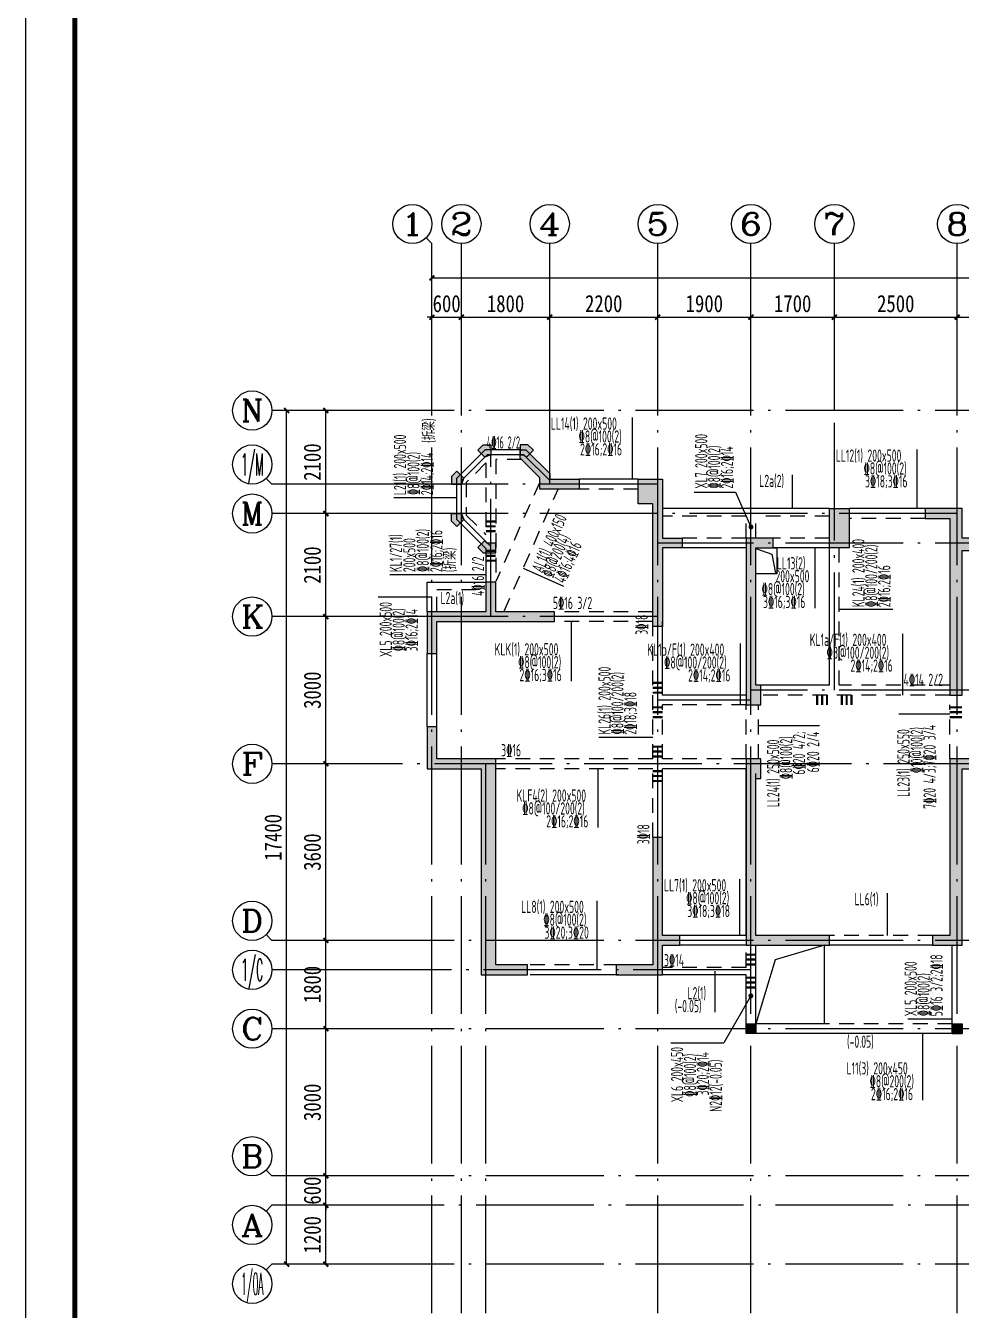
# Model space of a CAD drawing. Extents: x -144902 to 588294, y -160863 to 65494.
# Drawn here: x 243076 to 262138, y -67758 to -41573 of the extents above; entities that cross this region are included whole.
import ezdxf
from ezdxf.enums import TextEntityAlignment as Align

# ---------------------------------------------------------------- set-up
doc = ezdxf.new("R2010")
doc.units = 0
doc.header["$LTSCALE"] = 100
doc.linetypes.add('3', pattern=[5, 3, -2])
doc.linetypes.add('ACAD_ISO04W100', pattern=[30.5, 24, -3, 0.5, -3])
doc.layers.get('0').update_dxf_attribs({"linetype": 'CONTINUOUS'})
doc.layers.get('Defpoints').update_dxf_attribs({"linetype": 'CONTINUOUS'})
for name, color, linetype in [('1508', 2, 'CONTINUOUS'), ('AXIS', 3, 'CONTINUOUS'), ('AXIS_TEXT', 7, 'CONTINUOUS'), ('DOTE', 253, 'ACAD_ISO04W100'), ('GZ', 7, 'CONTINUOUS'), ('HATCH', 254, 'CONTINUOUS'), ('HIDE_BEAMDIMLOCAL', 7, 'CONTINUOUS'), ('HIDE_BEAMDIMMASS', 2, 'CONTINUOUS'), ('P排气道', 232, 'CONTINUOUS'), ('S_BEAMDIMLOCAL', 7, 'CONTINUOUS'), ('S_BEAMDIMMASS', 2, 'CONTINUOUS'), ('tk', 7, 'CONTINUOUS'), ('梁', 4, 'CONTINUOUS'), ('梁虚线', 134, '3'), ('次梁箍筋', 1, 'CONTINUOUS'), ('砼墙', 3, 'CONTINUOUS'), ('门', 174, 'CONTINUOUS'), ('门虚线', 174, '3'), ('零厚板', 7, 'CONTINUOUS')]:
    doc.layers.add(name, color=color, linetype=linetype)
doc.styles.add('_HZTXT', font='complex.shx', dxfattribs={"width": 0.7, "bigfont": 'tssdchn.shx'})
doc.styles.add('COMPLEX', font='COMPLEX')
doc.styles.add('DIM_FONT', font='SIMHEI.TTF', dxfattribs={"width": 0.8})
doc.styles.get("Standard").update_dxf_attribs({"font": 'tssdeng.shx', "width": 0.7, "bigfont": 'tssdchn.shx'})
doc.dimstyles.new('_TCH_ARCH&&100', dxfattribs={"dimtxt": 350, "dimasz": 100, "dimexe": 250, "dimexo": 300, "dimgap": 100, "dimtad": 1, "dimdec": 0, "dimzin": 0, "dimdsep": 46, "dimtxsty": 'DIM_FONT', "dimblk": 'ARCHTICK', "dimcen": 0.09, "dimclrt": 7, "dimazin": 2, "dimtfac": 1, "dimtdec": 0, "dimtix": 1, "dimtmove": 2, "dimatfit": 3, "dimfxl": 1, "dimtolj": 1, "dimtzin": 0, "dimarcsym": 0})

# ---------------------------------------------------------------- blocks, each defined once
blk = doc.blocks.new('A1tk')
at = {"layer": 'tk', "color": 5}
blk.add_lwpolyline([(0, 0), (0, 59400), (84100, 59400), (84100, 0)], close=True, dxfattribs=at)
at = {"layer": 'tk', "const_width": 100}
blk.add_lwpolyline([(2500, 1000), (83100, 1000), (83100, 58400), (2500, 58400)], close=True, dxfattribs=at)
blk = doc.blocks.new('2012120710010639')
at = {"layer": 'P排气道', "linetype": 'ByBlock'}
blk.add_lwpolyline([(400, 5400), (400, 5900), (0, 5900), (0, 5400)], close=True, dxfattribs=at)
blk.add_lwpolyline([(400, 5900), (77, 5789), (0, 5400)], dxfattribs=at)
at = {"layer": 'P排气道', "linetype": 'ByBlock', "elevation": 0}
for points in [[(27585, 5385), (27585, 5915), (27155, 5915), (27155, 5385)], [(9485, 1065), (9085, 1065), (9085, 1415), (9485, 1415)], [(18285, 1065), (18685, 1065), (18685, 1415), (18285, 1415)], [(13770, 500), (13770, 0), (13370, 0), (13370, 500)], [(14000, 500), (14000, 0), (14400, 0), (14400, 500)]]:
    blk.add_lwpolyline(points, close=True, dxfattribs=at)
for points in [[(27585, 5900), (27262, 5789), (27185, 5400)], [(9485, 1415), (9151, 1329), (9085, 1065)], [(18685, 1415), (18351, 1329), (18285, 1065)], [(13770, 500), (13447, 389), (13370, 0)], [(14400, 500), (14077, 389), (14000, 0)]]:
    blk.add_lwpolyline(points, dxfattribs=at)
blk = doc.blocks.new('_ArchTick')
at = {"color": 0, "linetype": 'ByBlock', "const_width": 0.4}
blk.add_lwpolyline([(-0.5, -0.5), (0.5, 0.5)], dxfattribs=at)
blk = doc.blocks.new('*D1650')
at = {"layer": 'AXIS', "color": 0, "lineweight": -2}
for p, q in [((2761, 5875), (1650, 5875)), ((1900, 4675), (1900, 5875)), ((2761, 4675), (1650, 4675))]:
    blk.add_line(p, q, dxfattribs=at)
at = {"layer": 'Defpoints', "color": 0}
for p in [(1900, 5875), (3061, 5875), (3061, 4675)]:
    blk.add_point(p, dxfattribs=at)
at = {"layer": 'AXIS', "color": 0, "lineweight": -2, "xscale": 100, "yscale": 100, "zscale": 100}
for p, rotation in [((1900, 5875), 90), ((1900, 4675), 270)]:
    blk.add_blockref('_ArchTick', p, dxfattribs=dict(at, rotation=rotation))
at = {"layer": 'AXIS', "color": 7, "insert": (1625, 5275), "char_height": 350, "attachment_point": 5, "rotation": 90, "style": 'DIM_FONT'}
blk.add_mtext('\\A1;1200', dxfattribs=at)
blk = doc.blocks.new('*D1651')
at = {"layer": 'AXIS', "color": 0, "lineweight": -2}
for p, q in [((1900, 6475), (1900, 6575)), ((2761, 6475), (1650, 6475)), ((1900, 5875), (1900, 6475)), ((2761, 5875), (1650, 5875)), ((1900, 5875), (1900, 5775))]:
    blk.add_line(p, q, dxfattribs=at)
at = {"layer": 'Defpoints', "color": 0}
for p in [(1900, 6475), (3061, 6475), (3061, 5875)]:
    blk.add_point(p, dxfattribs=at)
at = {"layer": 'AXIS', "color": 0, "lineweight": -2, "xscale": 100, "yscale": 100, "zscale": 100}
for p, rotation in [((1900, 6475), 270), ((1900, 5875), 90)]:
    blk.add_blockref('_ArchTick', p, dxfattribs=dict(at, rotation=rotation))
at = {"layer": 'AXIS', "color": 7, "insert": (1625, 6175), "char_height": 350, "attachment_point": 5, "rotation": 90, "style": 'DIM_FONT'}
blk.add_mtext('\\A1;600', dxfattribs=at)
blk = doc.blocks.new('*D1652')
at = {"layer": 'AXIS', "color": 0, "lineweight": -2}
for p, q in [((2761, 9475), (1650, 9475)), ((1900, 6475), (1900, 9475)), ((2761, 6475), (1650, 6475))]:
    blk.add_line(p, q, dxfattribs=at)
at = {"layer": 'Defpoints', "color": 0}
for p in [(1900, 9475), (3061, 9475), (3061, 6475)]:
    blk.add_point(p, dxfattribs=at)
at = {"layer": 'AXIS', "color": 0, "lineweight": -2, "xscale": 100, "yscale": 100, "zscale": 100}
for p, rotation in [((1900, 9475), 90), ((1900, 6475), 270)]:
    blk.add_blockref('_ArchTick', p, dxfattribs=dict(at, rotation=rotation))
at = {"layer": 'AXIS', "color": 7, "insert": (1625, 7975), "char_height": 350, "attachment_point": 5, "rotation": 90, "style": 'DIM_FONT'}
blk.add_mtext('\\A1;3000', dxfattribs=at)
blk = doc.blocks.new('*D1653')
at = {"layer": 'AXIS', "color": 0, "lineweight": -2}
for p, q in [((2761, 11275), (1650, 11275)), ((1900, 9475), (1900, 11275)), ((2761, 9475), (1650, 9475))]:
    blk.add_line(p, q, dxfattribs=at)
at = {"layer": 'Defpoints', "color": 0}
for p in [(1900, 11275), (3061, 11275), (3061, 9475)]:
    blk.add_point(p, dxfattribs=at)
at = {"layer": 'AXIS', "color": 0, "lineweight": -2, "xscale": 100, "yscale": 100, "zscale": 100}
for p, rotation in [((1900, 11275), 90), ((1900, 9475), 270)]:
    blk.add_blockref('_ArchTick', p, dxfattribs=dict(at, rotation=rotation))
at = {"layer": 'AXIS', "color": 7, "insert": (1625, 10375), "char_height": 350, "attachment_point": 5, "rotation": 90, "style": 'DIM_FONT'}
blk.add_mtext('\\A1;1800', dxfattribs=at)
blk = doc.blocks.new('*D1654')
at = {"layer": 'AXIS', "color": 0, "lineweight": -2}
for p, q in [((2761, 14875), (1650, 14875)), ((1900, 11275), (1900, 14875)), ((2761, 11275), (1650, 11275))]:
    blk.add_line(p, q, dxfattribs=at)
at = {"layer": 'Defpoints', "color": 0}
for p in [(1900, 14875), (3061, 14875), (3061, 11275)]:
    blk.add_point(p, dxfattribs=at)
at = {"layer": 'AXIS', "color": 0, "lineweight": -2, "xscale": 100, "yscale": 100, "zscale": 100}
for p, rotation in [((1900, 14875), 90), ((1900, 11275), 270)]:
    blk.add_blockref('_ArchTick', p, dxfattribs=dict(at, rotation=rotation))
at = {"layer": 'AXIS', "color": 7, "insert": (1625, 13075), "char_height": 350, "attachment_point": 5, "rotation": 90, "style": 'DIM_FONT'}
blk.add_mtext('\\A1;3600', dxfattribs=at)
blk = doc.blocks.new('*D1655')
at = {"layer": 'AXIS', "color": 0, "lineweight": -2}
for p, q in [((2761, 17875), (1650, 17875)), ((1900, 14875), (1900, 17875)), ((2761, 14875), (1650, 14875))]:
    blk.add_line(p, q, dxfattribs=at)
at = {"layer": 'Defpoints', "color": 0}
for p in [(1900, 17875), (3061, 17875), (3061, 14875)]:
    blk.add_point(p, dxfattribs=at)
at = {"layer": 'AXIS', "color": 0, "lineweight": -2, "xscale": 100, "yscale": 100, "zscale": 100}
for p, rotation in [((1900, 17875), 90), ((1900, 14875), 270)]:
    blk.add_blockref('_ArchTick', p, dxfattribs=dict(at, rotation=rotation))
at = {"layer": 'AXIS', "color": 7, "insert": (1625, 16375), "char_height": 350, "attachment_point": 5, "rotation": 90, "style": 'DIM_FONT'}
blk.add_mtext('\\A1;3000', dxfattribs=at)
blk = doc.blocks.new('*D1656')
at = {"layer": 'AXIS', "color": 0, "lineweight": -2}
for p, q in [((2761, 19975), (1650, 19975)), ((1900, 17875), (1900, 19975)), ((2761, 17875), (1650, 17875))]:
    blk.add_line(p, q, dxfattribs=at)
at = {"layer": 'Defpoints', "color": 0}
for p in [(1900, 19975), (3061, 19975), (3061, 17875)]:
    blk.add_point(p, dxfattribs=at)
at = {"layer": 'AXIS', "color": 0, "lineweight": -2, "xscale": 100, "yscale": 100, "zscale": 100}
for p, rotation in [((1900, 19975), 90), ((1900, 17875), 270)]:
    blk.add_blockref('_ArchTick', p, dxfattribs=dict(at, rotation=rotation))
at = {"layer": 'AXIS', "color": 7, "insert": (1625, 18925), "char_height": 350, "attachment_point": 5, "rotation": 90, "style": 'DIM_FONT'}
blk.add_mtext('\\A1;2100', dxfattribs=at)
blk = doc.blocks.new('*D1657')
at = {"layer": 'AXIS', "color": 0, "lineweight": -2}
for p, q in [((2761, 22075), (1650, 22075)), ((1900, 19975), (1900, 22075)), ((2761, 19975), (1650, 19975))]:
    blk.add_line(p, q, dxfattribs=at)
at = {"layer": 'Defpoints', "color": 0}
for p in [(1900, 22075), (3061, 22075), (3061, 19975)]:
    blk.add_point(p, dxfattribs=at)
at = {"layer": 'AXIS', "color": 0, "lineweight": -2, "xscale": 100, "yscale": 100, "zscale": 100}
for p, rotation in [((1900, 22075), 90), ((1900, 19975), 270)]:
    blk.add_blockref('_ArchTick', p, dxfattribs=dict(at, rotation=rotation))
at = {"layer": 'AXIS', "color": 7, "insert": (1625, 21025), "char_height": 350, "attachment_point": 5, "rotation": 90, "style": 'DIM_FONT'}
blk.add_mtext('\\A1;2100', dxfattribs=at)
blk = doc.blocks.new('*D1658')
at = {"layer": 'AXIS', "color": 0, "lineweight": -2}
for p, q in [((2761, 22075), (850, 22075)), ((1100, 4675), (1100, 22075)), ((2761, 4675), (850, 4675))]:
    blk.add_line(p, q, dxfattribs=at)
at = {"layer": 'Defpoints', "color": 0}
for p in [(1100, 22075), (3061, 22075, 0), (3061, 4675)]:
    blk.add_point(p, dxfattribs=at)
at = {"layer": 'AXIS', "color": 0, "lineweight": -2, "xscale": 100, "yscale": 100, "zscale": 100}
for p, rotation in [((1100, 22075), 90), ((1100, 4675), 270)]:
    blk.add_blockref('_ArchTick', p, dxfattribs=dict(at, rotation=rotation))
at = {"layer": 'AXIS', "color": 7, "insert": (825, 13375), "char_height": 350, "attachment_point": 5, "rotation": 90, "style": 'DIM_FONT'}
blk.add_mtext('\\A1;17400', dxfattribs=at)
blk = doc.blocks.new('*D1679')
at = {"layer": 'AXIS', "color": 0, "lineweight": -2}
for p, q in [((14761, 22375), (14761, 24228)), ((17761, 22375), (17761, 24228)), ((14761, 23978), (17761, 23978))]:
    blk.add_line(p, q, dxfattribs=at)
at = {"layer": 'Defpoints', "color": 0}
for p in [(17761, 23978), (14761, 22075), (17761, 22075)]:
    blk.add_point(p, dxfattribs=at)
at = {"layer": 'AXIS', "color": 0, "lineweight": -2, "xscale": 100, "yscale": 100, "zscale": 100, "rotation": 180}
blk.add_blockref('_ArchTick', (14761, 23978), dxfattribs=at)
at = {"layer": 'AXIS', "color": 0, "lineweight": -2, "xscale": 100, "yscale": 100, "zscale": 100}
blk.add_blockref('_ArchTick', (17761, 23978), dxfattribs=at)
at = {"layer": 'AXIS', "color": 7, "insert": (16261, 24253), "char_height": 350, "attachment_point": 5, "style": 'DIM_FONT'}
blk.add_mtext('\\A1;3000', dxfattribs=at)
blk = doc.blocks.new('*D1680')
at = {"layer": 'AXIS', "color": 0, "lineweight": -2}
for p, q in [((12261, 22375), (12261, 24228)), ((14761, 22375), (14761, 24228)), ((12261, 23978), (14761, 23978))]:
    blk.add_line(p, q, dxfattribs=at)
at = {"layer": 'Defpoints', "color": 0}
for p in [(14761, 23978), (12261, 22075), (14761, 22075)]:
    blk.add_point(p, dxfattribs=at)
at = {"layer": 'AXIS', "color": 0, "lineweight": -2, "xscale": 100, "yscale": 100, "zscale": 100, "rotation": 180}
blk.add_blockref('_ArchTick', (12261, 23978), dxfattribs=at)
at = {"layer": 'AXIS', "color": 0, "lineweight": -2, "xscale": 100, "yscale": 100, "zscale": 100}
blk.add_blockref('_ArchTick', (14761, 23978), dxfattribs=at)
at = {"layer": 'AXIS', "color": 7, "insert": (13511, 24253), "char_height": 350, "attachment_point": 5, "style": 'DIM_FONT'}
blk.add_mtext('\\A1;2500', dxfattribs=at)
blk = doc.blocks.new('*D1681')
at = {"layer": 'AXIS', "color": 0, "lineweight": -2}
for p, q in [((10561, 22375), (10561, 24228)), ((12261, 22375), (12261, 24228)), ((10561, 23978), (12261, 23978))]:
    blk.add_line(p, q, dxfattribs=at)
at = {"layer": 'Defpoints', "color": 0}
for p in [(12261, 23978), (10561, 22075), (12261, 22075)]:
    blk.add_point(p, dxfattribs=at)
at = {"layer": 'AXIS', "color": 0, "lineweight": -2, "xscale": 100, "yscale": 100, "zscale": 100, "rotation": 180}
blk.add_blockref('_ArchTick', (10561, 23978), dxfattribs=at)
at = {"layer": 'AXIS', "color": 0, "lineweight": -2, "xscale": 100, "yscale": 100, "zscale": 100}
blk.add_blockref('_ArchTick', (12261, 23978), dxfattribs=at)
at = {"layer": 'AXIS', "color": 7, "insert": (11411, 24253), "char_height": 350, "attachment_point": 5, "style": 'DIM_FONT'}
blk.add_mtext('\\A1;1700', dxfattribs=at)
blk = doc.blocks.new('*D1682')
at = {"layer": 'AXIS', "color": 0, "lineweight": -2}
for p, q in [((8661, 22375), (8661, 24228)), ((10561, 22375), (10561, 24228)), ((8661, 23978), (10561, 23978))]:
    blk.add_line(p, q, dxfattribs=at)
at = {"layer": 'Defpoints', "color": 0}
for p in [(10561, 23978), (8661, 22075), (10561, 22075)]:
    blk.add_point(p, dxfattribs=at)
at = {"layer": 'AXIS', "color": 0, "lineweight": -2, "xscale": 100, "yscale": 100, "zscale": 100, "rotation": 180}
blk.add_blockref('_ArchTick', (8661, 23978), dxfattribs=at)
at = {"layer": 'AXIS', "color": 0, "lineweight": -2, "xscale": 100, "yscale": 100, "zscale": 100}
blk.add_blockref('_ArchTick', (10561, 23978), dxfattribs=at)
at = {"layer": 'AXIS', "color": 7, "insert": (9611, 24253), "char_height": 350, "attachment_point": 5, "style": 'DIM_FONT'}
blk.add_mtext('\\A1;1900', dxfattribs=at)
blk = doc.blocks.new('*D1683')
at = {"layer": 'AXIS', "color": 0, "lineweight": -2}
for p, q in [((6461, 22375), (6461, 24228)), ((8661, 22375), (8661, 24228)), ((6461, 23978), (8661, 23978))]:
    blk.add_line(p, q, dxfattribs=at)
at = {"layer": 'Defpoints', "color": 0}
for p in [(8661, 23978), (6461, 22075), (8661, 22075)]:
    blk.add_point(p, dxfattribs=at)
at = {"layer": 'AXIS', "color": 0, "lineweight": -2, "xscale": 100, "yscale": 100, "zscale": 100, "rotation": 180}
blk.add_blockref('_ArchTick', (6461, 23978), dxfattribs=at)
at = {"layer": 'AXIS', "color": 0, "lineweight": -2, "xscale": 100, "yscale": 100, "zscale": 100}
blk.add_blockref('_ArchTick', (8661, 23978), dxfattribs=at)
at = {"layer": 'AXIS', "color": 7, "insert": (7561, 24253), "char_height": 350, "attachment_point": 5, "style": 'DIM_FONT'}
blk.add_mtext('\\A1;2200', dxfattribs=at)
blk = doc.blocks.new('*D1684')
at = {"layer": 'AXIS', "color": 0, "lineweight": -2}
for p, q in [((4661, 22375), (4661, 24228)), ((6461, 22375), (6461, 24228)), ((4661, 23978), (6461, 23978))]:
    blk.add_line(p, q, dxfattribs=at)
at = {"layer": 'Defpoints', "color": 0}
for p in [(6461, 23978), (4661, 22075), (6461, 22075)]:
    blk.add_point(p, dxfattribs=at)
at = {"layer": 'AXIS', "color": 0, "lineweight": -2, "xscale": 100, "yscale": 100, "zscale": 100, "rotation": 180}
blk.add_blockref('_ArchTick', (4661, 23978), dxfattribs=at)
at = {"layer": 'AXIS', "color": 0, "lineweight": -2, "xscale": 100, "yscale": 100, "zscale": 100}
blk.add_blockref('_ArchTick', (6461, 23978), dxfattribs=at)
at = {"layer": 'AXIS', "color": 7, "insert": (5561, 24253), "char_height": 350, "attachment_point": 5, "style": 'DIM_FONT'}
blk.add_mtext('\\A1;1800', dxfattribs=at)
blk = doc.blocks.new('*D1685')
at = {"layer": 'AXIS', "color": 0, "lineweight": -2}
for p, q in [((4061, 22375), (4061, 24228)), ((4661, 22375), (4661, 24228)), ((4061, 23978), (3961, 23978)), ((4061, 23978), (4661, 23978)), ((4661, 23978), (4761, 23978))]:
    blk.add_line(p, q, dxfattribs=at)
at = {"layer": 'Defpoints', "color": 0}
for p in [(4661, 23978), (4061, 22075), (4661, 22075)]:
    blk.add_point(p, dxfattribs=at)
at = {"layer": 'AXIS', "color": 0, "lineweight": -2, "xscale": 100, "yscale": 100, "zscale": 100}
blk.add_blockref('_ArchTick', (4061, 23978), dxfattribs=at)
at = {"layer": 'AXIS', "color": 0, "lineweight": -2, "xscale": 100, "yscale": 100, "zscale": 100, "rotation": 180}
blk.add_blockref('_ArchTick', (4661, 23978), dxfattribs=at)
at = {"layer": 'AXIS', "color": 7, "insert": (4361, 24253), "char_height": 350, "attachment_point": 5, "style": 'DIM_FONT'}
blk.add_mtext('\\A1;600', dxfattribs=at)
blk = doc.blocks.new('*D1686')
at = {"layer": 'AXIS', "color": 0, "lineweight": -2}
for p, q in [((4061, 22375), (4061, 25028)), ((43161, 22375), (43161, 25028)), ((4061, 24778), (43161, 24778))]:
    blk.add_line(p, q, dxfattribs=at)
at = {"layer": 'Defpoints', "color": 0}
for p in [(43161, 24778), (4061, 22075), (43161, 22075)]:
    blk.add_point(p, dxfattribs=at)
at = {"layer": 'AXIS', "color": 0, "lineweight": -2, "xscale": 100, "yscale": 100, "zscale": 100, "rotation": 180}
blk.add_blockref('_ArchTick', (4061, 24778), dxfattribs=at)
at = {"layer": 'AXIS', "color": 0, "lineweight": -2, "xscale": 100, "yscale": 100, "zscale": 100}
blk.add_blockref('_ArchTick', (43161, 24778), dxfattribs=at)
at = {"layer": 'AXIS', "color": 7, "insert": (23611, 25053), "char_height": 350, "attachment_point": 5, "style": 'DIM_FONT'}
blk.add_mtext('\\A1;39100', dxfattribs=at)
blk = doc.blocks.new('_AXISO')
blk.add_circle((0, 0), 0.5)
at = {"layer": 'AXIS_TEXT', "style": 'COMPLEX', "width": 1.041667}
blk.add_attdef('A', text='', height=0.56, dxfattribs=at).set_placement((-0.25, -0.28), (0.25, -0.28), align=Align.FIT)
blk = doc.blocks.new('2012122714531000')
at = {"layer": 'HATCH'}
blk.add_hatch(color=256, dxfattribs=at).paths.add_polyline_path([(0, 200), (200, 200), (200, 0), (0, 0)])
at = {"layer": 'GZ'}
blk.add_lwpolyline([(0, 200), (200, 200), (200, 0), (0, 0)], close=True, dxfattribs=at)
blk = doc.blocks.new('2012122621245179')
at = {"layer": 'GZ'}
h = blk.add_hatch(color=256, dxfattribs=at)
h.paths.add_polyline_path([(5985.8, 21123.5), (6127.3, 21265), (6017.2, 21375), (5861.6, 21375), (5861.6, 21175), (5934.4, 21175)])
h.paths.add_polyline_path([(5137.3, 21123.5), (4995.9, 21265), (5105.9, 21375), (5261.6, 21375), (5261.6, 21175), (5202.6, 21150.6)])
h.paths.add_polyline_path([(5137.3, 19426.5), (4995.9, 19285.1), (5105.9, 19175), (5361.4, 19175), (5361.4, 19375), (5188.8, 19375)])
h.paths.add_polyline_path([(4713, 19850.8), (4571.6, 19709.3), (4461.6, 19819.4), (4461.6, 19975), (4661.6, 19975), (4693.3, 19898.4)])
h.paths.add_polyline_path([(4713, 20699.3), (4571.6, 20840.7), (4461.6, 20730.7), (4461.6, 20575), (4661.6, 20575), (4687.2, 20637.2)])
at = {"layer": 'HATCH'}
for points in [[(7061.4, 20675), (7061.4, 20475), (6261.4, 20475), (6261.4, 20706.6), (5861.6, 21106.4), (5861.6, 21275), (5975.8, 21275), (6461.4, 20789.4), (6461.4, 20675)], [(8561.4, 17675), (8561.4, 20175), (8261.4, 20175), (8261.4, 20675), (8761.4, 20675), (8761.4, 19475), (9161.4, 19475), (9161.4, 19275), (8761.4, 19275), (8761.4, 17675)], [(12161.4, 20075.2), (12561.4, 20075.2), (12561.4, 19275.2), (12161.4, 19275.2)], [(14111.4, 20075.2), (14111.4, 19875.2), (14611.4, 19875.2), (14611.4, 16275), (14861.4, 16275), (14861.4, 19225), (15361.4, 19225), (15361.4, 19475), (14861.4, 19475), (14861.4, 20075.2)], [(11011.4, 19275), (11011.4, 19475), (10461.4, 19475), (10461.4, 16075), (10761.4, 16075), (10761.4, 16475), (10661.4, 16475), (10661.4, 19275)], [(5161.4, 18575), (5161.4, 17975), (3961.4, 17975), (3961.4, 17125), (4161.4, 17125), (4161.4, 17775), (6561.4, 17775), (6561.4, 17975), (5361.4, 17975), (5361.4, 18575)], [(3961.4, 14775), (5061.4, 14775), (5061.4, 10575), (6011.4, 10575), (6011.4, 10775), (5361.4, 10775), (5361.4, 14975), (4161.4, 14975), (4161.4, 15625), (3961.4, 15625)], [(10461.4, 11175), (12161.4, 11175), (12161.4, 11375), (10661.4, 11375), (10661.4, 14575), (10761.4, 14575), (10761.4, 14975), (10461.4, 14975)], [(14861.4, 11175), (14861.4, 14775), (16261.4, 14775), (16261.4, 14975), (14611.4, 14975), (14611.4, 11375), (14261.4, 11375), (14261.4, 11175)], [(7811.4, 10575), (8761.4, 10575), (8761.4, 11175), (9111.4, 11175), (9111.4, 11375), (8761.4, 11375), (8761.4, 13375), (8561.4, 13375), (8561.4, 10775), (7811.4, 10775)]]:
    blk.add_hatch(color=256, dxfattribs=at).paths.add_polyline_path(points)
at = {"layer": 'AXIS'}
for p, q in [((3944.2, 25594.8, 0), (4061.4, 25477.6, 0)), ((4061.4, 22075, 0), (4061.4, 25477.6, 0)), ((4661.4, 22075, 0), (4661.4, 25477.6, 0)), ((6461.4, 22075, 0), (6461.4, 25477.6, 0)), ((8661.4, 22075, 0), (8661.4, 25477.6, 0)), ((10561.4, 22075, 0), (10561.4, 25477.6, 0)), ((12261.4, 22075, 0), (12261.4, 25477.6, 0)), ((14761.4, 22075, 0), (14761.4, 25477.6, 0)), ((3461.4, 22075, 0), (800, 22075, 0)), ((682.8, 20692.2, 0), (800, 20575, 0)), ((3461.4, 20575, 0), (800, 20575, 0)), ((3461.4, 19975, 0), (800, 19975, 0)), ((3461.4, 17875, 0), (800, 17875, 0)), ((3461.4, 14875, 0), (800, 14875, 0)), ((682.8, 11392.2, 0), (800, 11275, 0)), ((3461.4, 11275, 0), (800, 11275, 0)), ((3461.4, 10675, 0), (800, 10675, 0)), ((3461.4, 9475, 0), (800, 9475, 0)), ((682.8, 6592.2, 0), (800, 6475, 0)), ((3461.4, 6475, 0), (800, 6475, 0)), ((682.8, 5757.8, 0), (800, 5875, 0)), ((3461.4, 5875, 0), (800, 5875, 0)), ((682.8, 4557.8, 0), (800, 4675, 0)), ((3461.4, 4675, 0), (800, 4675, 0))]:
    blk.add_line(p, q, dxfattribs=at)
at = {"layer": 'DOTE'}
for p, q in [((4061.4, 3675, 0), (4061.4, 23075, 0)), ((4661.4, 3675, 0), (4661.4, 23075, 0)), ((6461.4, 20575, 0), (6461.4, 23075, 0)), ((8661.4, 3675, 0), (8661.4, 23075, 0)), ((10561.4, 3675, 0), (10561.4, 23075, 0)), ((12261.4, 16375, 0), (12261.4, 23075, 0)), ((14761.4, 3675, 0), (14761.4, 23075, 0)), ((44161.4, 22075, 0), (3061.4, 22075, 0)), ((5188.8, 21175, 0), (4661.4, 20647.6, 0)), ((5934.4, 21175, 0), (5188.8, 21175, 0)), ((5261.4, 17875, 0), (5261.4, 21175, 0)), ((5934.4, 21175, 0), (6461.4, 20648)), ((8661.4, 20575, 0), (3061.4, 20575, 0)), ((14761.4, 19975, 0), (3061.4, 19975, 0)), ((4661.4, 19902.4, 0), (5261.4, 19302.4, 0)), ((44161.4, 19375, 0), (8661.4, 19375, 0)), ((8661.4, 17875, 0), (3061.4, 17875, 0)), ((14761.4, 16375, 0), (10561.4, 16375, 0)), ((20061.4, 16375, 0), (14761.4, 16375, 0)), ((10561.4, 16175, 0), (8661.4, 16175, 0)), ((33961.4, 14875, 0), (3461.4, 14875, 0)), ((5161.4, 3675, 0), (5161.4, 14875, 0)), ((44161.4, 11275, 0), (3061.4, 11275, 0)), ((10561.4, 10675, 0), (3061.4, 10675, 0)), ((44161.4, 9475, 0), (3061.4, 9475, 0)), ((44161.4, 6475, 0), (3061.4, 6475, 0)), ((19561.4, 5875, 0), (3061.4, 5875, 0)), ((44161.4, 4675, 0), (3061.4, 4675, 0))]:
    blk.add_line(p, q, dxfattribs=at)
at = {"layer": 'GZ'}
for points in [[(5137.3, 21123.5), (4995.9, 21265), (5105.9, 21375), (5261.6, 21375), (5261.6, 21175), (5137.3, 21123.5)], [(5985.8, 21123.5), (6127.3, 21265), (6017.2, 21375), (5861.6, 21375), (5861.6, 21175), (5934.4, 21175)], [(4713, 20699.3), (4571.6, 20840.7), (4461.6, 20730.7), (4461.6, 20575), (4661.6, 20575), (4687.2, 20637.2)], [(4713, 19850.8), (4571.6, 19709.3), (4461.6, 19819.4), (4461.6, 19975), (4661.6, 19975), (4693.3, 19898.4)], [(5137.3, 19426.5), (4995.9, 19285.1), (5105.9, 19175), (5361.4, 19175), (5361.4, 19375), (5188.8, 19375)]]:
    blk.add_lwpolyline(points, close=True, dxfattribs=at)
at = {"layer": '梁'}
for p, q in [((5147.4, 21275, 0), (4561.6, 20689.2, 0)), ((5861.6, 21275, 0), (5147.4, 21275, 0)), ((4561.6, 20689.2, 0), (4561.6, 19860.8, 0)), ((8261.4, 20675), (7061.4, 20675)), ((10561.4, 20075.2), (8761.4, 20075.2)), ((12161.4, 20075.2), (10561.4, 20075.2)), ((14111.4, 20075.2), (12561.4, 20075.2)), ((4561.6, 19860.8, 0), (5161.4, 19261, 0)), ((5161.4, 19261, 0), (5161.4, 18575, 0)), ((10461.4, 19275), (9161.4, 19275)), ((12361.4, 19275), (11011.4, 19275)), ((12161.4, 16475), (12161.4, 19275)), ((3961.4, 17975), (3961.4, 18575)), ((3961.4, 18575), (5161.4, 18575)), ((8761.4, 16275), (8761.4, 17775)), ((10461.4, 16275), (8761.4, 16275)), ((12161.4, 16475), (10661.4, 16475)), ((10461.4, 14775), (8761.4, 14775)), ((8761.4, 13375), (8761.4, 14775)), ((10461.4, 11375), (10461.4, 14775)), ((10461.4, 11375), (9111.4, 11375)), ((10461.4, 11175), (9111.4, 11175)), ((14261.4, 11175), (12161.4, 11175)), ((14661.4, 9375), (14661.4, 11175)), ((7861.4, 10575), (6061.4, 10575)), ((14661.4, 9375), (14861.4, 9375))]:
    blk.add_line(p, q, dxfattribs=at)
at = {"layer": '梁', "color": 210}
for p, q in [((10661.4, 9575), (10661.4, 11175)), ((12061.4, 9575), (12061.4, 11175)), ((10461.4, 10575), (8761.4, 10575)), ((10461.4, 9375), (10461.4, 10575)), ((12061.4, 9575), (10661.4, 9575)), ((12161.4, 9375), (10461.4, 9375)), ((14661.4, 9375), (12161.4, 9375))]:
    blk.add_line(p, q, dxfattribs=at)
at = {"layer": '梁虚线'}
for p, q in [((5161.4, 21006.2, 0), (4761.6, 20606.4, 0)), ((5161.4, 21006.2, 0), (5161.4, 19543.8, 0)), ((5892.9, 21075, 0), (5361.4, 21075, 0)), ((5361.4, 21075, 0), (5361.4, 18575, 0)), ((4761.6, 20606.4, 0), (4761.6, 19943.6, 0)), ((8261.4, 20475), (7061.4, 20475)), ((4761.6, 19943.6, 0), (5161.4, 19543.8, 0)), ((10461.4, 19925.2), (8761.4, 19925.2)), ((10461.4, 19475), (10461.4, 19925.2)), ((12161.4, 19925.2), (10661.4, 19925.2)), ((10661.4, 19475), (10661.4, 19925.2)), ((14111.4, 19875.2), (12561.4, 19875.2)), ((10461.4, 19475), (9161.4, 19475)), ((12161.4, 19475), (11011.4, 19475)), ((12361.4, 16475), (12361.4, 19275)), ((4161.4, 18425), (5161.4, 18425)), ((4161.4, 17975), (4161.4, 18425)), ((8561.4, 17975), (6561.4, 17975)), ((8561.4, 17775), (6561.4, 17775)), ((8561.4, 14975), (8561.4, 17675)), ((14611.4, 16275), (10661.4, 16275)), ((14611.4, 16475), (12361.4, 16475)), ((8761.4, 14975), (8761.4, 16075)), ((10461.4, 16075), (8761.4, 16075)), ((10461.4, 14975), (10461.4, 16075)), ((10711.4, 14975), (10711.4, 16075)), ((14611.4, 14975), (14611.4, 16075)), ((8561.4, 14975), (5361.4, 14975)), ((10461.4, 14975), (8761.4, 14975)), ((8561.4, 14775), (5361.4, 14775)), ((8561.4, 13375), (8561.4, 14775)), ((10661.4, 11375), (10661.4, 14875)), ((14261.4, 11375), (12161.4, 11375)), ((7861.4, 10775), (6061.4, 10775))]:
    blk.add_line(p, q, dxfattribs=at)
at = {"layer": '梁虚线', "color": 210}
for p, q in [((10461.4, 10725), (10461.4, 11175)), ((10461.4, 10725), (8761.4, 10725)), ((14661.4, 9575), (12061.4, 9575))]:
    blk.add_line(p, q, dxfattribs=at)
at = {"layer": '砼墙'}
for points in [[(7061.4, 20675), (7061.4, 20475), (6261.4, 20475), (6261.4, 20706.6), (5861.6, 21106.4), (5861.6, 21275), (5975.8, 21275), (6461.4, 20789.4), (6461.4, 20675)], [(8561.4, 17675), (8561.4, 20175), (8261.4, 20175), (8261.4, 20675), (8761.4, 20675), (8761.4, 19475), (9161.4, 19475), (9161.4, 19275), (8761.4, 19275), (8761.4, 17675)], [(12161.4, 20075.2), (12561.4, 20075.2), (12561.4, 19275.2), (12161.4, 19275.2)], [(14111.4, 20075.2), (14111.4, 19875.2), (14611.4, 19875.2), (14611.4, 16275), (14861.4, 16275), (14861.4, 19225), (15361.4, 19225), (15361.4, 19475), (14861.4, 19475), (14861.4, 20075.2)], [(11011.4, 19275), (11011.4, 19475), (10461.4, 19475), (10461.4, 16075), (10761.4, 16075), (10761.4, 16475), (10661.4, 16475), (10661.4, 19275)], [(5161.4, 18575), (5161.4, 17975), (3961.4, 17975), (3961.4, 17125), (4161.4, 17125), (4161.4, 17775), (6561.4, 17775), (6561.4, 17975), (5361.4, 17975), (5361.4, 18575)], [(3961.4, 14775), (5061.4, 14775), (5061.4, 10575), (6011.4, 10575), (6011.4, 10775), (5361.4, 10775), (5361.4, 14975), (4161.4, 14975), (4161.4, 15625), (3961.4, 15625)], [(10461.4, 11175), (12161.4, 11175), (12161.4, 11375), (10661.4, 11375), (10661.4, 14575), (10761.4, 14575), (10761.4, 14975), (10461.4, 14975)], [(14861.4, 11175), (14861.4, 14775), (16261.4, 14775), (16261.4, 14975), (14611.4, 14975), (14611.4, 11375), (14261.4, 11375), (14261.4, 11175)], [(7811.4, 10575), (8761.4, 10575), (8761.4, 11175), (9111.4, 11175), (9111.4, 11375), (8761.4, 11375), (8761.4, 13375), (8561.4, 13375), (8561.4, 10775), (7811.4, 10775)]]:
    blk.add_lwpolyline(points, close=True, dxfattribs=at)
at = {"layer": '门'}
for p, q in [((3961.4, 15625), (3961.4, 17125)), ((4161.4, 15625), (4161.4, 17125))]:
    blk.add_line(p, q, dxfattribs=at)
at = {"layer": '门虚线'}
for p, q in [((3961.4, 15625), (3961.4, 17125)), ((4161.4, 15625), (4161.4, 17125))]:
    blk.add_line(p, q, dxfattribs=at)
at = {"layer": '零厚板'}
blk.add_lwpolyline([(12061.4, 11175), (11051.1, 10879.2), (10661.4, 9575)], dxfattribs=at)
at = {"xscale": -1}
blk.add_blockref('2012120710010639', (38246.4, 13360, 0), dxfattribs=at)
at = {"layer": 'AXIS'}
ref = blk.add_blockref('_AXISO', (3661.4, 25877.6, 0), dxfattribs=dict(at, xscale=800, yscale=800, zscale=800))
ref.add_attrib('A', '1', dxfattribs={"layer": 'AXIS_TEXT', "height": 452.5, "style": '_HZTXT', "width": 2.333333}).set_placement((3435.1, 25651.4, 0), (3887.6, 25651.4, 0), align=Align.FIT)
ref = blk.add_blockref('_AXISO', (4661.4, 25877.6, 0), dxfattribs=dict(at, xscale=800, yscale=800, zscale=800))
ref.add_attrib('A', '2', dxfattribs={"layer": 'AXIS_TEXT', "height": 452.5, "style": '_HZTXT', "width": 1.5}).set_placement((4435.1, 25651.4, 0), (4887.6, 25651.4, 0), align=Align.FIT)
ref = blk.add_blockref('_AXISO', (6461.4, 25877.6, 0), dxfattribs=dict(at, xscale=800, yscale=800, zscale=800))
ref.add_attrib('A', '4', dxfattribs={"layer": 'AXIS_TEXT', "height": 452.5, "style": '_HZTXT', "width": 1.3125}).set_placement((6235.1, 25651.4, 0), (6687.6, 25651.4, 0), align=Align.FIT)
ref = blk.add_blockref('_AXISO', (8661.4, 25877.6, 0), dxfattribs=dict(at, xscale=800, yscale=800, zscale=800))
ref.add_attrib('A', '5', dxfattribs={"layer": 'AXIS_TEXT', "height": 452.5, "style": '_HZTXT', "width": 1.5}).set_placement((8435.1, 25651.4, 0), (8887.6, 25651.4, 0), align=Align.FIT)
ref = blk.add_blockref('_AXISO', (10561.4, 25877.6, 0), dxfattribs=dict(at, xscale=800, yscale=800, zscale=800))
ref.add_attrib('A', '6', dxfattribs={"layer": 'AXIS_TEXT', "height": 452.5, "style": '_HZTXT', "width": 1.5}).set_placement((10335.1, 25651.4, 0), (10787.6, 25651.4, 0), align=Align.FIT)
ref = blk.add_blockref('_AXISO', (12261.4, 25877.6, 0), dxfattribs=dict(at, xscale=800, yscale=800, zscale=800))
ref.add_attrib('A', '7', dxfattribs={"layer": 'AXIS_TEXT', "height": 452.5, "style": '_HZTXT', "width": 1.5}).set_placement((12035.1, 25651.4, 0), (12487.6, 25651.4, 0), align=Align.FIT)
ref = blk.add_blockref('_AXISO', (14761.4, 25877.6, 0), dxfattribs=dict(at, xscale=800, yscale=800, zscale=800))
ref.add_attrib('A', '8', dxfattribs={"layer": 'AXIS_TEXT', "height": 452.5, "style": '_HZTXT', "width": 1.5}).set_placement((14535.1, 25651.4, 0), (14987.6, 25651.4, 0), align=Align.FIT)
ref = blk.add_blockref('_AXISO', (400, 22075, 0), dxfattribs=dict(at, xscale=800, yscale=800, zscale=800))
ref.add_attrib('A', 'N', dxfattribs={"layer": 'AXIS_TEXT', "height": 452.5, "style": '_HZTXT', "width": 1.105263}).set_placement((173.7, 21848.7, 0), (626.3, 21848.7, 0), align=Align.FIT)
ref = blk.add_blockref('_AXISO', (400, 20975, 0), dxfattribs=dict(at, xscale=800, yscale=800, zscale=800))
ref.add_attrib('A', '1/M', dxfattribs={"layer": 'AXIS_TEXT', "height": 452.55, "style": '_HZTXT', "width": 0.362069}).set_placement((173.7, 20748.7, 0), (626.3, 20748.7, 0), align=Align.FIT)
ref = blk.add_blockref('_AXISO', (400, 19975, 0), dxfattribs=dict(at, xscale=800, yscale=800, zscale=800))
ref.add_attrib('A', 'M', dxfattribs={"layer": 'AXIS_TEXT', "height": 452.5, "style": '_HZTXT'}).set_placement((173.7, 19748.7, 0), (626.3, 19748.7, 0), align=Align.FIT)
ref = blk.add_blockref('_AXISO', (400, 17875, 0), dxfattribs=dict(at, xscale=800, yscale=800, zscale=800))
ref.add_attrib('A', 'K', dxfattribs={"layer": 'AXIS_TEXT', "height": 452.5, "style": '_HZTXT', "width": 1.105263}).set_placement((173.7, 17648.7, 0), (626.3, 17648.7, 0), align=Align.FIT)
ref = blk.add_blockref('_AXISO', (400, 14875, 0), dxfattribs=dict(at, xscale=800, yscale=800, zscale=800))
ref.add_attrib('A', 'F', dxfattribs={"layer": 'AXIS_TEXT', "height": 452.5, "style": '_HZTXT', "width": 1.3125}).set_placement((173.7, 14648.7, 0), (626.3, 14648.7, 0), align=Align.FIT)
ref = blk.add_blockref('_AXISO', (400, 11675, 0), dxfattribs=dict(at, xscale=800, yscale=800, zscale=800))
ref.add_attrib('A', 'D', dxfattribs={"layer": 'AXIS_TEXT', "height": 452.5, "style": '_HZTXT', "width": 1.235294}).set_placement((173.7, 11448.7, 0), (626.3, 11448.7, 0), align=Align.FIT)
ref = blk.add_blockref('_AXISO', (400, 10675, 0), dxfattribs=dict(at, xscale=800, yscale=800, zscale=800))
ref.add_attrib('A', '1/C', dxfattribs={"layer": 'AXIS_TEXT', "height": 452.55, "style": '_HZTXT', "width": 0.403846}).set_placement((173.7, 10448.7, 0), (626.3, 10448.7, 0), align=Align.FIT)
ref = blk.add_blockref('_AXISO', (400, 9475, 0), dxfattribs=dict(at, xscale=800, yscale=800, zscale=800))
ref.add_attrib('A', 'C', dxfattribs={"layer": 'AXIS_TEXT', "height": 452.5, "style": '_HZTXT', "width": 1.4}).set_placement((173.7, 9248.7, 0), (626.3, 9248.7, 0), align=Align.FIT)
ref = blk.add_blockref('_AXISO', (400, 6875, 0), dxfattribs=dict(at, xscale=800, yscale=800, zscale=800))
ref.add_attrib('A', 'B', dxfattribs={"layer": 'AXIS_TEXT', "height": 452.5, "style": '_HZTXT', "width": 1.235294}).set_placement((173.7, 6648.7, 0), (626.3, 6648.7, 0), align=Align.FIT)
ref = blk.add_blockref('_AXISO', (400, 5475, 0), dxfattribs=dict(at, xscale=800, yscale=800, zscale=800))
ref.add_attrib('A', 'A', dxfattribs={"layer": 'AXIS_TEXT', "height": 452.5, "style": '_HZTXT', "width": 1.166667}).set_placement((173.7, 5248.7, 0), (626.3, 5248.7, 0), align=Align.FIT)
ref = blk.add_blockref('_AXISO', (400, 4275, 0), dxfattribs=dict(at, xscale=800, yscale=800, zscale=800))
ref.add_attrib('A', '1/0A', dxfattribs={"layer": 'AXIS_TEXT', "height": 452.55, "style": '_HZTXT', "width": 0.28}).set_placement((173.7, 4048.7, 0), (626.3, 4048.7, 0), align=Align.FIT)
at = {"layer": 'HATCH'}
for p in [(10461.4, 9375), (14661.4, 9375)]:
    blk.add_blockref('2012122714531000', p, dxfattribs=at)
at = {"layer": 'AXIS'}
for p1, p2, distance, picture, middle in [((4061.4, 22075, 0), (43161.4, 22075, 0), 2702.6, '*D1686', (23611.4, 25052.6, 0)), ((4061.4, 22075, 0), (4661.4, 22075, 0), 1902.6, '*D1685', (4361.4, 24252.6, 0)), ((4661.4, 22075, 0), (6461.4, 22075, 0), 1902.6, '*D1684', (5561.4, 24252.6, 0)), ((6461.4, 22075, 0), (8661.4, 22075, 0), 1902.6, '*D1683', (7561.4, 24252.6, 0)), ((8661.4, 22075, 0), (10561.4, 22075, 0), 1902.6, '*D1682', (9611.4, 24252.6, 0)), ((10561.4, 22075, 0), (12261.4, 22075, 0), 1902.6, '*D1681', (11411.4, 24252.6, 0)), ((12261.4, 22075, 0), (14761.4, 22075, 0), 1902.6, '*D1680', (13511.4, 24252.6, 0)), ((14761.4, 22075, 0), (17761.4, 22075, 0), 1902.6, '*D1679', (16261.4, 24252.6, 0)), ((3061.4, 4675, 0), (3061.4, 22075, 0), 1961.4, '*D1658', (825, 13375, 0)), ((3061.4, 19975, 0), (3061.4, 22075, 0), 1161.4, '*D1657', (1625, 21025, 0)), ((3061.4, 17875, 0), (3061.4, 19975, 0), 1161.4, '*D1656', (1625, 18925, 0)), ((3061.4, 14875, 0), (3061.4, 17875, 0), 1161.4, '*D1655', (1625, 16375, 0)), ((3061.4, 11275, 0), (3061.4, 14875, 0), 1161.4, '*D1654', (1625, 13075, 0)), ((3061.4, 9475, 0), (3061.4, 11275, 0), 1161.4, '*D1653', (1625, 10375, 0)), ((3061.4, 6475, 0), (3061.4, 9475, 0), 1161.4, '*D1652', (1625, 7975, 0)), ((3061.4, 5875, 0), (3061.4, 6475, 0), 1161.4, '*D1651', (1625, 6175, 0)), ((3061.4, 4675, 0), (3061.4, 5875, 0), 1161.4, '*D1650', (1625, 5275, 0))]:
    dim = blk.add_aligned_dim(p1=p1, p2=p2, distance=distance, dimstyle='_TCH_ARCH&&100', dxfattribs=at)
    dim.commit()
    dim.dimension.update_dxf_attribs({"geometry": picture, "text_midpoint": middle})

msp = doc.modelspace()

# ---------------------------------------------------------------- linework, layer by layer
at = {"layer": 'HIDE_BEAMDIMMASS'}
for p, q in [((250576.987, -51191.175), (251852.999, -51191.175)), ((256693.049, -51080.685, 0), (257534.497, -51080.685, 0)), ((257534.497, -51080.685, 0), (257852.791, -51791.008)), ((250491.964, -52760.637), (252454.997, -52760.637)), ((254038.242, -53002.779), (253221.208, -52639.653)), ((250254.156, -53217.899, 0), (251352.791, -53217.899, 0)), ((260745.79, -53475.814, 0), (259652.791, -53475.814, 0)), ((260867.964, -55599.883, 0), (261902.791, -55599.883, 0)), ((259252.039, -55846.443, 0), (258002.791, -55846.443, 0)), ((254756.231, -56072.744, 0), (255852.791, -56072.744, 0)), ((257852.791, -61345.141, 0), (257297.707, -62304.091, 0)), ((261049.989, -61813.862, 0), (261952.791, -61813.862, 0)), ((256216.783, -62304.091, 0), (257297.707, -62304.091, 0))]:
    msp.add_line(p, q, dxfattribs=at)
at = {"layer": 'HIDE_BEAMDIMMASS', "const_width": 50}
msp.add_lwpolyline([(257877.791, -51791.008, -1), (257827.791, -51791.008, -1)], format="xyb", close=True, dxfattribs=at)
at = {"layer": 'HIDE_BEAMDIMMASS', "const_width": 50, "elevation": 0}
msp.add_lwpolyline([(257876.067, -61348.12, -1), (257826.067, -61348.12, -1)], format="xyb", close=True, dxfattribs=at)
at = {"layer": 'S_BEAMDIMMASS'}
for p, q in [((255429.33, -49558.642, 0), (255429.33, -50817.899, 0)), ((261234.981, -50211.042, 0), (261234.981, -51417.739, 0)), ((258694.659, -50726.051, 0), (258694.659, -51417.739, 0)), ((259157.443, -53444.59, 0), (259157.443, -52217.899, 0)), ((254196.642, -54934.31, 0), (254196.642, -53717.899, 0)), ((257631.7, -54166.266, 0), (257631.7, -55417.9, 0)), ((260940.958, -53966.266, 0), (260940.958, -55217.9, 0)), ((254741.337, -57915.494, 0), (254741.333, -56717.903, 0)), ((257619.803, -58969.021, 0), (257619.794, -60117.908, 0)), ((254710.658, -59408.636, 0), (254710.658, -60817.899, 0)), ((260624.84, -59252.659, 0), (260624.84, -60117.91, 0)), ((257122.911, -61681.847, 0), (257122.911, -60842.899, 0)), ((261357.083, -63475.771, 0), (261357.083, -62117.899, 0))]:
    msp.add_line(p, q, dxfattribs=at)
at = {"layer": '梁虚线'}
for p, q in [((253552.791, -50875.467), (252652.79, -52900.469)), ((252816.104, -53517.898, 0), (253927.21, -51017.909))]:
    msp.add_line(p, q, dxfattribs=at)
at = {"layer": '次梁箍筋', "const_width": 44.9, "elevation": 0}
for points in [[(252652.791, -51678.429), (252452.791, -51678.429)], [(252652.791, -51778.429), (252452.791, -51778.429)], [(252652.791, -51878.429), (252452.791, -51878.429)], [(252652.791, -52278.429), (252452.791, -52278.429)], [(252652.791, -52378.429), (252452.791, -52378.429)], [(252652.791, -52478.429), (252452.791, -52478.429)], [(256052.791, -54967.9), (255852.791, -54967.9)], [(256052.791, -55067.9), (255852.791, -55067.9)], [(256052.791, -55167.9), (255852.791, -55167.9)], [(259202.791, -55217.9), (259202.791, -55417.9)], [(259302.791, -55217.9), (259302.791, -55417.9)], [(259402.791, -55217.9), (259402.791, -55417.9)], [(259702.791, -55217.9), (259702.791, -55417.9)], [(259802.791, -55217.9), (259802.791, -55417.9)], [(259902.791, -55217.9), (259902.791, -55417.9)], [(256052.791, -55467.9), (255852.791, -55467.9)], [(262152.791, -55467.9), (261902.791, -55467.9)], [(256052.791, -55567.9), (255852.791, -55567.9)], [(256052.791, -55667.9), (255852.791, -55667.9)], [(262152.791, -55567.9), (261902.791, -55567.9)], [(262152.791, -55667.9), (261902.791, -55667.9)], [(256052.791, -56267.91), (255852.791, -56267.91)], [(256052.791, -56367.91), (255852.791, -56367.91)], [(256052.791, -56467.91), (255852.791, -56467.91)], [(256052.791, -56767.91), (255852.791, -56767.91)], [(256052.791, -56867.91), (255852.791, -56867.91)], [(256052.791, -56967.91), (255852.791, -56967.91)], [(257952.791, -60508.207), (257752.791, -60508.207)], [(257952.791, -60608.207), (257752.791, -60608.207)], [(257952.791, -60708.207), (257752.791, -60708.207)], [(257952.791, -60976.827), (257752.791, -60976.827)], [(257952.791, -61076.827), (257752.791, -61076.827)], [(257952.791, -61176.827), (257752.791, -61176.827)]]:
    msp.add_lwpolyline(points, dxfattribs=at)

# ---------------------------------------------------------------- block references
at = {"layer": '1508', "rotation": 270}
msp.add_blockref('A1tk', (243075.8, -844.592), dxfattribs=at)
at = {"layer": 'AXIS'}
msp.add_blockref('2012122621245179', (247291.433, -71492.91, 0), dxfattribs=at)

# ---------------------------------------------------------------- texts
at = {"layer": 'HIDE_BEAMDIMLOCAL', "width": 0.6}
for s, p in [('4%%13216 2/2', (252416.095, -53194.981)), ('3%%13218 ', (255748.47, -53987.432)), ('3%%13218 ', (255785.932, -58260.351))]:
    msp.add_text(s, height=250, rotation=90, dxfattribs=at).set_placement(p)
at = {"layer": 'HIDE_BEAMDIMMASS', "width": 0.6}
for s, rotation, p in [('(折梁)', 90, (251413.787, -50076.313, 0)), ('L21(1) 200x500', 90, (250826.987, -51141.174)), ('XL7 200x500', 90, (256964.126, -51009.714, 0)), ('%%1328@100(2)', 90, (257226.626, -51009.714, 0)), ('2%%13216;2%%13214', 90, (257489.126, -51009.714, 0)), ('%%1328@100(2)', 90, (251101.987, -51141.174)), ('2%%13214;2%%13214', 90, (251376.987, -51141.174)), ('AL1(1) 400x150', 66.037511, (253600.754, -52742.432, 0)), ('KL1/27(1) ', 90, (250741.964, -52710.636)), ('200x500', 90, (251016.964, -52710.636)), ('%%1328@100(2)', 90, (251291.964, -52710.636)), ('2%%13216;2%%13216', 90, (251566.964, -52710.636)), ('%%1328@200(4)', 66.037511, (253807.25, -52845.4)), ('4%%13216;4%%13216', 66.037511, (254058.548, -52957.088)), ('KL24(1) 200x400', 90, (260166.503, -53425.813, 0)), ('(折梁)', 90, (251841.964, -52710.636)), ('%%1328@100/200(2)', 90, (260429.003, -53425.813, 0)), ('2%%13216;2%%13216', 90, (260691.503, -53425.813, 0)), ('XL5 200x500', 90, (250536.741, -54440.504, 0)), ('%%1328@100(2)', 90, (250799.241, -54326.965, 0)), ('3%%13216;2%%13214', 90, (251061.741, -54326.965, 0)), ('KL26(1) 200x500', 90, (254993.861, -56022.744, 0)), ('%%1328@100/200(2)', 90, (255256.361, -56022.744, 0)), ('2%%13218;3%%13218', 90, (255518.861, -56022.744, 0)), ('6%%13220 4/2;', 90, (258954.816, -56839.857, 0)), ('6%%13220 2/4', 90, (259243.541, -56791.763, 0)), ('LL23(1) 250x550', 90, (261084.509, -57291.023)), ('%%13210@100(2)', 90, (261353.826, -56810.542)), ('7%%13220 4/3;7%%13220 3/4', 90, (261616.326, -57534.966)), ('LL24(1) 250x500', 90, (258429.816, -57503.9, 0)), ('%%1328@100(2)', 90, (258692.316, -56934.906, 0)), ('XL5 200x500', 90, (261232.341, -61763.862, 0)), ('5%%13216 3/2;2%%13218', 90, (261757.341, -61763.862, 0)), ('%%1328@100(2)', 90, (261494.841, -61763.862, 0)), ('XL6 200x450', 90, (256472.075, -63517.92, 0)), ('%%1328@100(2)', 90, (256734.575, -63406.722, 0)), ('3%%13220;2%%13214', 90, (256997.075, -63378.923, 0)), ('N2%%13212(-0.05)', 90, (257259.575, -63712.515, 0))]:
    msp.add_text(s, height=250, rotation=rotation, dxfattribs=at).set_placement(p)
at = {"layer": 'S_BEAMDIMLOCAL'}
for s, rotation, width, p in [('4%%13216 2/2', 0.0001688, 0.5, (252468.978, -50193.131, 0)), ('5%%13216 3/2', 0.0001688, 0.6, (253816.673, -53465, 0)), ('3%%13216', 0.0001688, 0.6, (252763.143, -56466.612, 0)), ('3%%13214', 0.0000133, 0.6, (256080.063, -60745.877, 0)), ('(-0.05)', 0.0000133, 0.6, (259808.92, -62406.995, 0))]:
    msp.add_text(s, height=250, rotation=rotation, dxfattribs=dict(at, width=width)).set_placement(p)
at = {"layer": 'S_BEAMDIMLOCAL', "width": 0.6}
msp.add_text('4%%13214 2/2', height=250, dxfattribs=at).set_placement((260960.952, -55031.779, 0))
at = {"layer": 'S_BEAMDIMMASS', "width": 0.6}
for s, p in [('LL14(1) 200x500', (253774.893, -49808.642, 0)), ('%%1328@100(2)', (254340.868, -50071.142, 0)), ('2%%13216;2%%13216', (254369.714, -50333.642, 0)), ('LL12(1) 200x500', (259580.543, -50461.042, 0)), ('%%1328@100(2)', (260146.518, -50723.542, 0)), ('L2a(2) ', (258021.581, -50976.051, 0)), ('3%%13218;3%%13216', (260175.364, -50986.042, 0)), ('LL13(2) ', (258380.519, -52657.09, 0)), ('200x500', (258351.673, -52919.59, 0)), ('L2a(1) ', (251527.058, -53362.769)), ('%%1328@100(2)', (258068.981, -53182.09, 0)), ('3%%13216;3%%13216', (258097.827, -53444.59, 0)), ('KLK(1) 200x500', (252628.744, -54409.31, 0)), ('KL1b/F(1) 200x400', (255740.724, -54416.266, 0)), ('KL1a/F(1) 200x400', (259049.982, -54216.266, 0)), ('%%1328@100/200(2)', (259390.957, -54478.766, 0)), ('%%1328@100/200(2)', (256081.699, -54678.766, 0)), ('2%%13214;2%%13216', (256572.084, -54941.266, 0)), ('2%%13214;2%%13216', (259881.341, -54741.266, 0)), ('LL8(1) 200x500', (253171.605, -59658.636, 0)), ('LL6(1) ', (259963.3, -59502.659, 0)), ('%%1328@100(2)', (253622.196, -59921.136, 0)), ('3%%13220;3%%13220', (253645.273, -60183.636, 0)), ('L2(1) ', (256559.449, -61419.347, 0)), ('(-0.05)', (256299.834, -61681.847, 0)), ('L11(3) 200x450', (259800.724, -62950.771, 0)), ('%%1328@200(2)', (260268.622, -63213.271, 0)), ('2%%13216;2%%13216', (260297.468, -63475.771, 0))]:
    msp.add_text(s, height=250, dxfattribs=at).set_placement(p)
for s, rotation, p in [('%%1328@100(2)', 359.9999713, (253108.181, -54671.809, 0)), ('2%%13216;3%%13216', 359.9999713, (253137.027, -54934.309, 0)), ('KLF4(2) 200x500', 0.0001784, (253075.36, -57390.5, 0)), ('%%1328@100/200(2)', 0.000177, (253191.336, -57652.999, 0)), ('2%%13216;2%%13216', 0.0001723, (253681.721, -57915.498, 0)), ('LL7(1) 200x500', 359.9995582, (256080.748, -59219.009, 0)), ('%%1328@100(2)', 359.9995586, (256531.336, -59481.512, 0)), ('3%%13218;3%%13218', 359.9995586, (256554.411, -59744.013, 0))]:
    msp.add_text(s, height=250, rotation=rotation, dxfattribs=at).set_placement(p)

doc.saveas('drawing.dxf')
